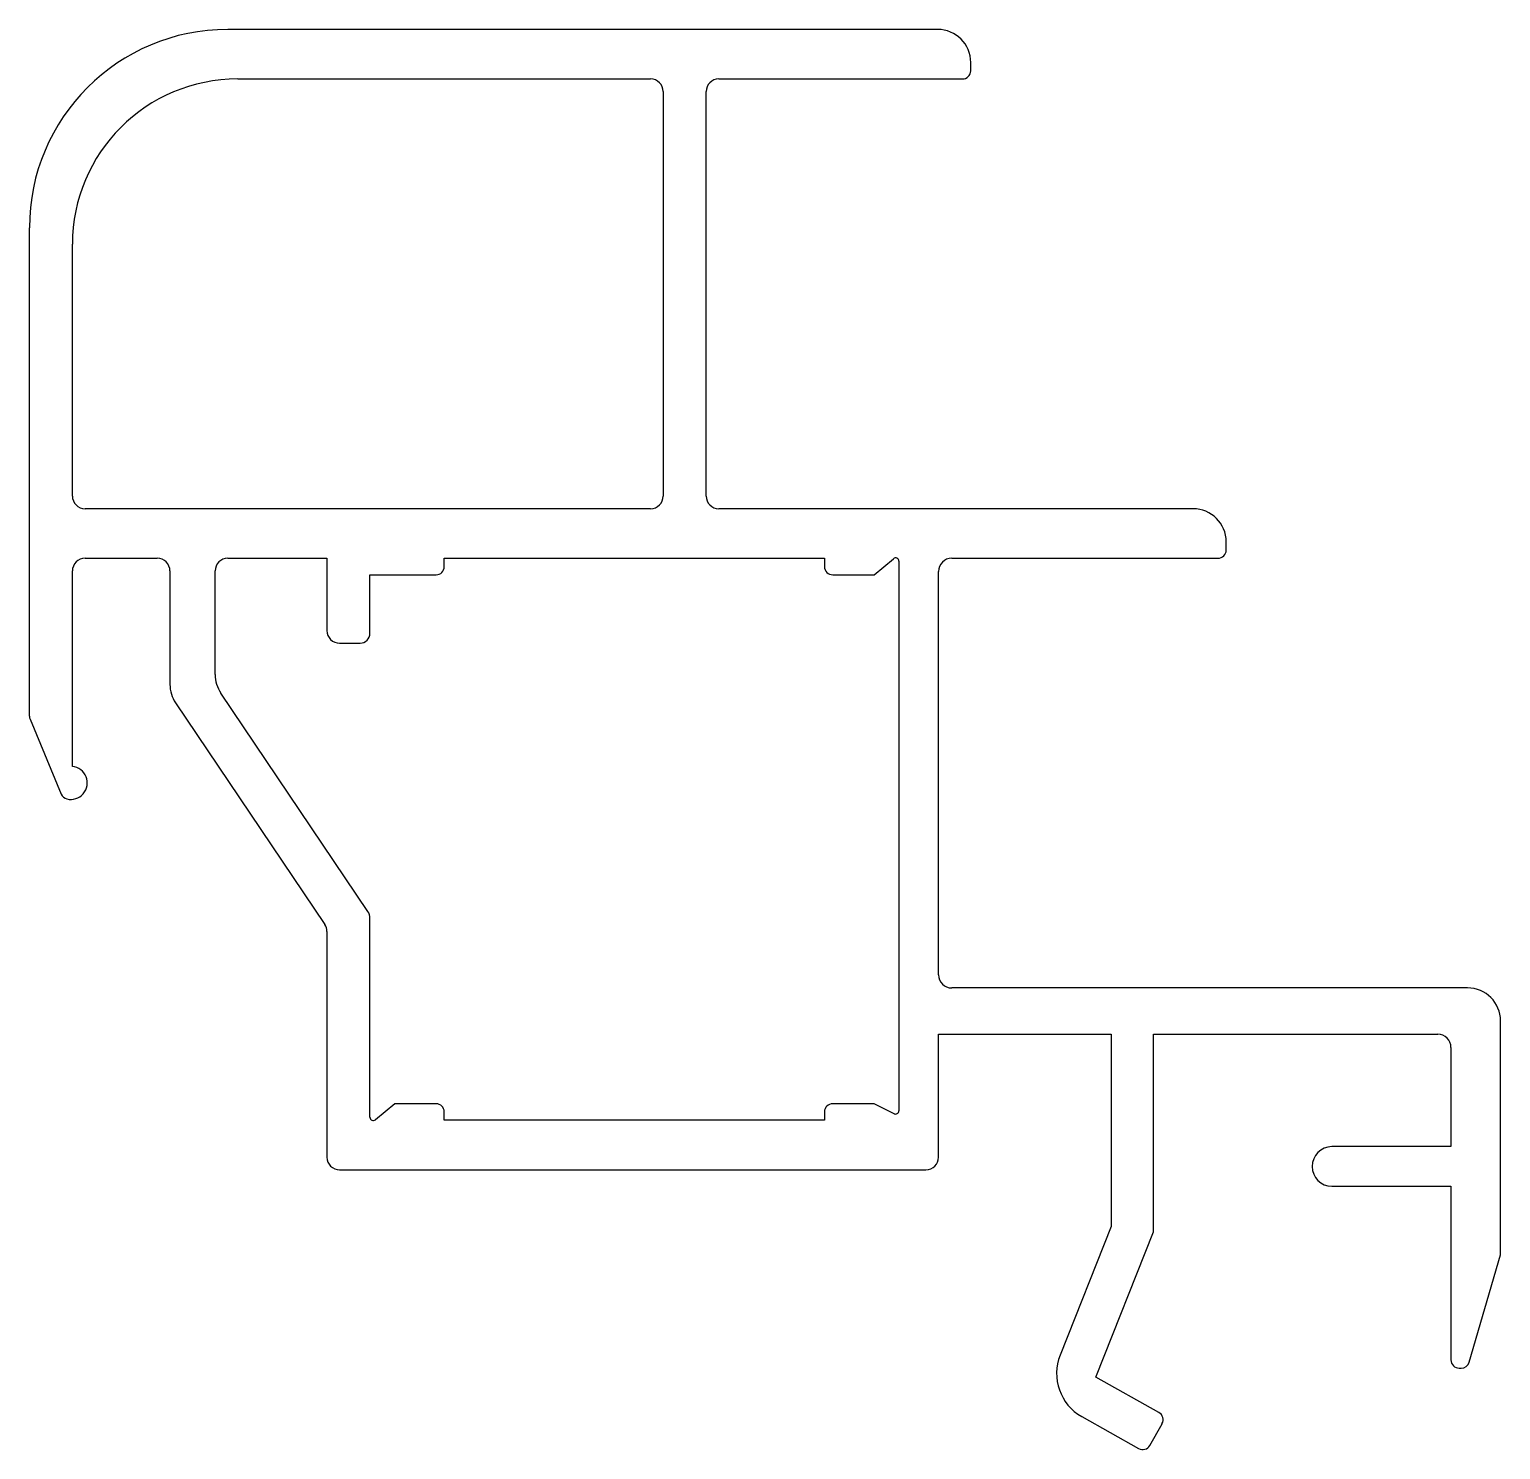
# Model space of a CAD drawing. Extents: x 586.7 to 631.2, y 732.2 to 775.1.
import ezdxf

# ---------------------------------------------------------------- set-up
doc = ezdxf.new("R2010")
doc.units = 0
doc.layers.get('0').update_dxf_attribs({"linetype": 'CONTINUOUS'})

msp = doc.modelspace()

# ---------------------------------------------------------------- linework, layer by layer
for p, q in [((614.148, 775.117), (592.676, 775.117)), ((615.148, 773.867), (615.148, 774.117)), ((592.976, 773.617), (605.464, 773.617)), ((607.529, 773.617), (614.898, 773.617)), ((605.846, 773.234), (605.846, 761)), ((607.146, 761), (607.146, 773.234)), ((586.676, 754.341), (586.676, 769.117)), ((587.976, 761), (587.976, 768.617)), ((605.464, 760.617), (588.359, 760.617)), ((621.876, 760.617), (607.529, 760.617)), ((622.876, 759.367), (622.876, 759.617)), ((587.976, 752.82), (587.976, 758.734)), ((588.359, 759.117), (590.544, 759.117)), ((590.926, 758.734), (590.926, 755.301)), ((592.294, 755.598), (592.294, 758.734)), ((592.676, 759.117), (595.676, 759.117)), ((595.676, 759.117), (595.676, 756.932)), ((599.226, 758.867), (599.226, 759.117)), ((599.226, 759.117), (610.726, 759.117)), ((610.726, 759.117), (610.726, 758.867)), ((612.227, 758.617), (612.812, 759.104)), ((612.976, 759.027), (612.976, 742.403)), ((614.576, 759.117), (622.626, 759.117)), ((596.976, 756.85), (596.976, 758.617)), ((596.976, 758.617), (598.976, 758.617)), ((610.976, 758.617), (612.227, 758.617)), ((614.176, 746.517), (614.176, 758.717)), ((596.059, 756.55), (596.676, 756.55)), ((591.096, 754.745), (595.611, 748.038)), ((596.911, 748.435), (592.464, 755.041)), ((586.696, 754.245), (587.637, 751.983)), ((596.976, 742.207), (596.976, 748.222)), ((595.676, 747.825), (595.676, 741)), ((630.179, 746.117), (614.576, 746.117)), ((631.176, 738.041), (631.176, 745.12)), ((614.176, 744.717), (619.396, 744.717)), ((614.176, 741), (614.176, 744.717)), ((619.396, 744.717), (619.396, 738.902)), ((620.676, 744.717), (629.278, 744.717)), ((620.676, 738.738), (620.676, 744.717)), ((629.676, 744.319), (629.676, 741.317)), ((597.726, 742.617), (597.14, 742.13)), ((598.976, 742.617), (597.726, 742.617)), ((599.226, 742.117), (599.226, 742.367)), ((610.726, 742.367), (610.726, 742.117)), ((612.227, 742.617), (610.976, 742.617)), ((612.832, 742.314), (612.227, 742.617)), ((610.726, 742.117), (599.226, 742.117)), ((629.676, 741.317), (626.076, 741.317)), ((596.059, 740.617), (613.794, 740.617)), ((626.076, 740.117), (629.676, 740.117)), ((629.676, 740.117), (629.676, 734.867)), ((619.396, 738.902), (617.851, 735.013)), ((618.931, 734.348), (620.676, 738.738)), ((630.229, 734.797), (631.176, 738.041)), ((620.84, 733.274), (618.931, 734.348)), ((629.926, 734.617), (629.989, 734.617)), ((618.509, 733.152), (620.227, 732.185)), ((620.567, 732.28), (620.935, 732.934))]:
    msp.add_line(p, q)
for centre, radius, start, end in [((592.676, 769.117), 6, 90, 180), ((614.148, 774.117), 1, 0, 90), ((614.898, 773.867), 0.25, 270, 0), ((592.976, 768.617), 5, 90, 180), ((605.464, 773.234), 0.383, 0, 90), ((607.529, 773.234), 0.383, 90, 180), ((588.359, 761), 0.383, 180, 270), ((605.464, 761), 0.383, 270, 0), ((607.529, 761), 0.383, 180, 270), ((621.876, 759.617), 1, 0, 90), ((622.626, 759.367), 0.25, 270, 0), ((588.359, 758.734), 0.383, 90, 180), ((590.544, 758.734), 0.383, 0, 90), ((592.676, 758.734), 0.383, 90, 180), ((598.976, 758.867), 0.25, 270, 0), ((610.976, 758.867), 0.25, 180, 270), ((612.876, 759.027), 0.1, 0, 129.7598), ((614.576, 758.717), 0.4, 90, 180), ((596.059, 756.932), 0.383, 180, 270), ((596.676, 756.85), 0.3, 270, 0), ((591.923, 755.301), 0.997, 180, 213.9497), ((593.291, 755.598), 0.997, 180, 213.9497), ((586.926, 754.341), 0.25, 180, 202.6), ((587.926, 752.322), 0.5, 256.526, 84.2608), ((587.868, 752.079), 0.25, 202.6, 256.526), ((596.594, 748.222), 0.383, 0, 33.9497), ((595.294, 747.825), 0.383, 0, 33.9497), ((614.576, 746.517), 0.4, 180, 270), ((630.179, 745.12), 0.997, 0, 90), ((629.278, 744.319), 0.398, 0, 90), ((598.976, 742.367), 0.25, 0, 90), ((610.976, 742.367), 0.25, 90, 180), ((612.876, 742.403), 0.1, 243.3883, 0), ((597.076, 742.207), 0.1, 180, 309.7598), ((596.059, 741), 0.383, 180, 270), ((613.794, 741), 0.383, 270, 0), ((626.076, 740.717), 0.6, 90, 270), ((619.245, 734.459), 1.5, 158.3245, 240.6245), ((629.926, 734.867), 0.25, 180, 270), ((629.989, 734.867), 0.25, 270, 343.7214), ((620.717, 733.056), 0.25, 330.6245, 60.6245), ((620.349, 732.403), 0.25, 240.6245, 330.6245)]:
    msp.add_arc(centre, radius, start, end)

doc.saveas('drawing.dxf')
